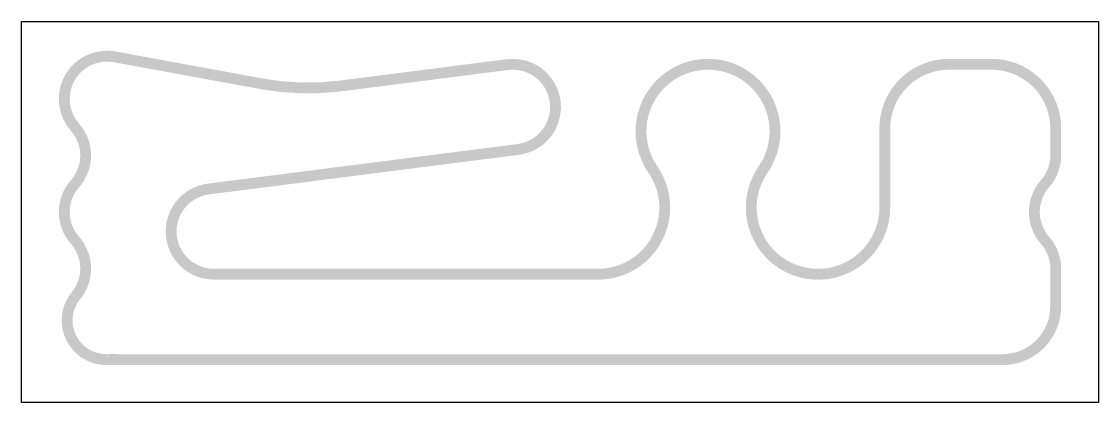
# Model space of a CAD drawing. Header units: millimetres. Extents: x -1260 to 1260, y -1105 to -214.
import ezdxf

# ---------------------------------------------------------------- set-up
doc = ezdxf.new("R2010")
doc.units = ezdxf.units.MM
doc.layers.add('Linea_tracciato', color=7, linetype='Continuous')
doc.layers.add('Squadratura', color=7, linetype='Continuous', lineweight=30)

msp = doc.modelspace()

# ---------------------------------------------------------------- linework, layer by layer
at = {"layer": 'Linea_tracciato', "const_width": 25.4}
msp.add_lwpolyline([(1035, -1004.5, 0.414214), (1160, -879.5), (1160, -791.3, 0.182676), (1135, -725.2, -0.377964), (1135, -592.9, 0.182676), (1160, -526.7), (1160, -463.5, 0.414214), (1010, -313.5), (910, -313.5, 0.414214), (760, -463.5), (760, -648.5, -1.363114), (475.7, -559, 1.897291), (216.9, -559, -0.588394), (97.2, -804.5), (-810, -804.5, -0.938394), (-822.7, -605.3), (-97.9, -512.7, 1), (-123.2, -314.3), (-513.6, -364.2, -0.077275), (-697.9, -359.2), (-1042, -296.1, 0.711998), (-1135, -460.6, -0.377964), (-1135, -592.9, 0.377964), (-1135, -725.2, -0.377964), (-1135, -857.5, 0.629276), (-1058.7, -1004.2), (-966.1, -1004.5)], format="xyb", close=True, dxfattribs=at)
at = {"layer": 'Squadratura'}
msp.add_lwpolyline([(-1260, -213.5), (1260, -213.5), (1260, -1104.5), (-1260, -1104.5)], close=True, dxfattribs=at)

doc.saveas('drawing.dxf')
